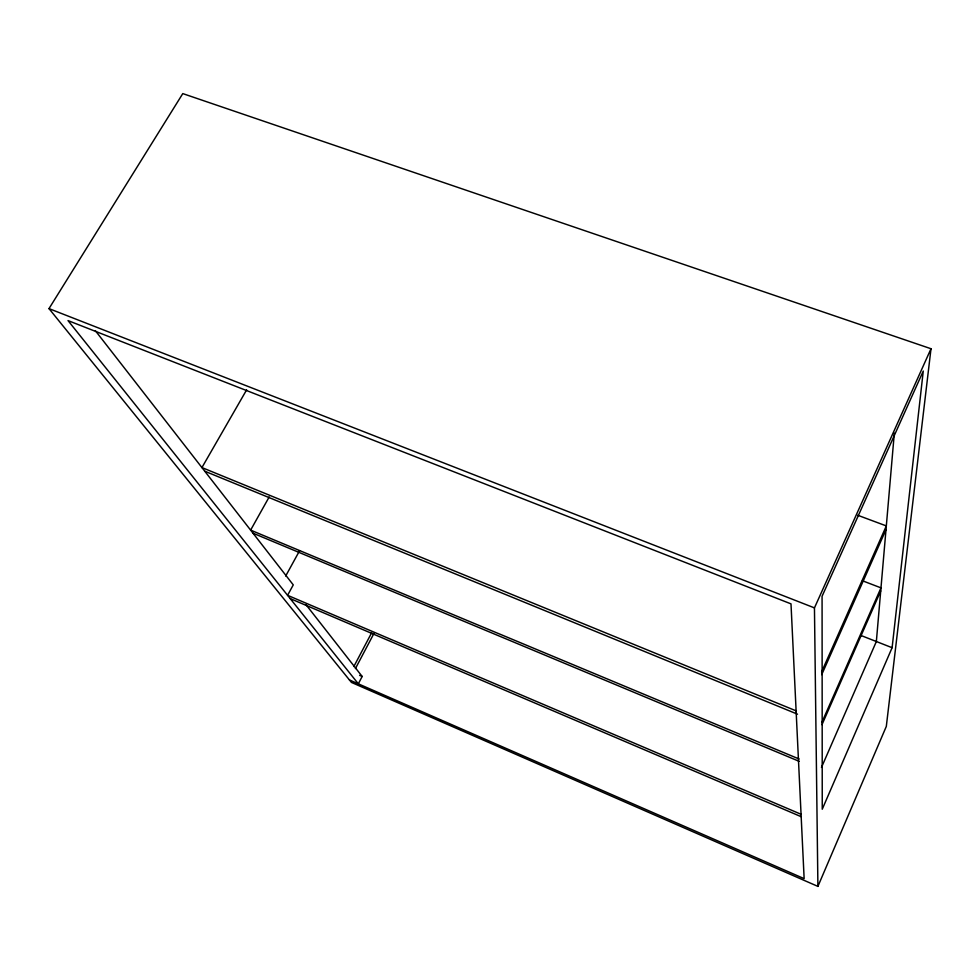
<?xml version="1.0" encoding="UTF-8"?>
<svg xmlns="http://www.w3.org/2000/svg" width="980" height="980" viewBox="0 0 980 980"><rect width="100%" height="100%" fill="white"/><g stroke="black" fill="none" stroke-linecap="round" stroke-linejoin="round"><path stroke-width="1.47" d="M894.323 433.111L876.353 641.52L821.473 767.45M892.106 647.707L923.27 371.04L822.073 596.257L822.245 809.223L892.106 647.707L860.685 635.371M931 348.733L886.312 726.413L817.908 886.398L351.44 682.423L49 308.614L182.782 93.602L931 348.733L814.454 607.882L817.908 886.398M821.975 722.187L880.983 587.865L862.412 580.748M821.987 724.673L880.726 590.891M821.583 671.974L886.324 525.917L857.696 515.247M821.718 674.644L886.018 529.543M305.968 604.648L362.171 676.47L358.312 683.82L68.012 320.582L790.995 603.864L804.139 878.644L349.431 679.948M353.841 666.523L371.69 632.688M355.434 668.544L373.968 633.399M285.682 576.032L299.549 550.772M269.206 496.909L250.623 530.119L799.129 759.01M246.642 389.844L201.929 467.57L796.005 710.806M49 308.614L814.454 607.882M204.759 471.209L797.524 714.187M253.024 533.193L799.202 761.338M801.052 814.27L287.569 595.313L293.265 584.889L95.317 330.652M290.19 598.584L801.175 816.683M359.635 675.367L362.171 676.47"/></g></svg>
